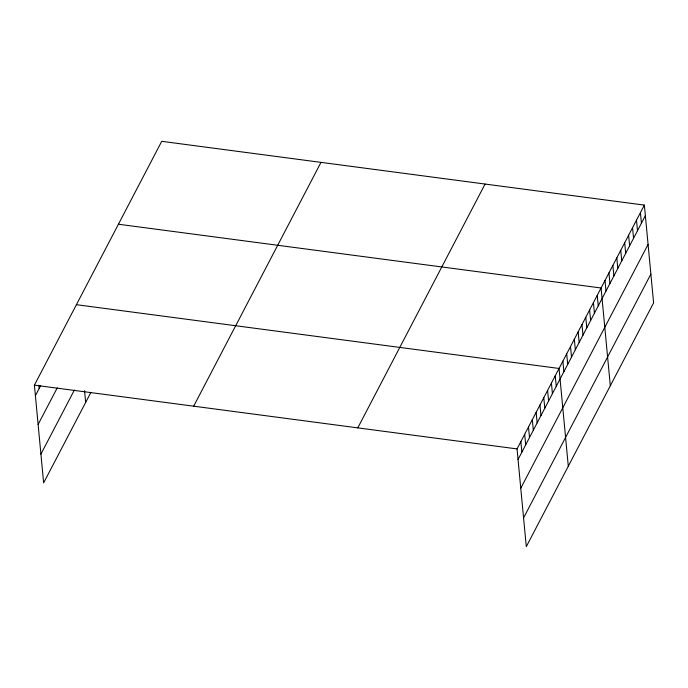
<?xml version="1.0" encoding="UTF-8"?>
<svg xmlns="http://www.w3.org/2000/svg" width="688" height="688" viewBox="0 0 688 688"><rect width="100%" height="100%" fill="white"/><g stroke="black" fill="none" stroke-linecap="round" stroke-linejoin="round"><path stroke-width="1.03" d="M90.902 392.384L43.636 482.899L34.4 385.142L161.714 141.324L644.364 205.101L653.6 302.858L526.286 546.676L517.049 448.92L644.364 205.101M35.398 395.712L40.652 385.65M38.115 424.479L57.216 387.912M40.919 454.132L74.338 390.122M193.672 406.187L320.986 162.377M357.777 427.876L485.083 184.057M518.047 459.481L645.361 215.662M520.764 488.256L648.079 244.438M523.568 517.901L650.882 274.082M118.431 224.228L601.071 287.997L610.316 385.753M76.411 304.689L559.06 368.458L568.297 466.215M34.4 385.142L517.049 448.92M640.425 212.635L641.422 223.196M636.486 220.169L637.484 230.738M632.556 227.711L633.553 238.272M628.617 235.244L629.615 245.805M624.687 242.778L625.684 253.347M620.748 250.32L621.746 260.881M616.818 257.854L617.815 268.415M612.879 265.387L613.877 275.948M608.94 272.921L609.938 283.49M605.01 280.463L606.008 291.024M597.253 295.315L598.25 305.876M593.434 302.625L594.432 313.186M589.616 309.944L590.614 320.505M585.798 317.254L586.795 327.815M581.979 324.573L582.977 335.133M578.161 331.883L579.158 342.452M574.334 339.201L575.34 349.762M570.515 346.511L571.513 357.081M566.697 353.83L567.695 364.391M562.879 361.14L563.876 371.709M555.242 375.768L556.239 386.338M551.423 383.087L552.421 393.648M547.605 390.397L548.603 400.966M543.787 397.716L544.784 408.276M539.96 405.034L540.966 415.595M536.141 412.344L537.139 422.905M532.323 419.663L533.32 430.224M528.504 426.973L529.502 437.534M524.686 434.291L525.684 444.852M520.868 441.601L521.865 452.162M84.547 390.715L85.656 402.437M38.915 385.228L39.216 388.393"/></g></svg>
